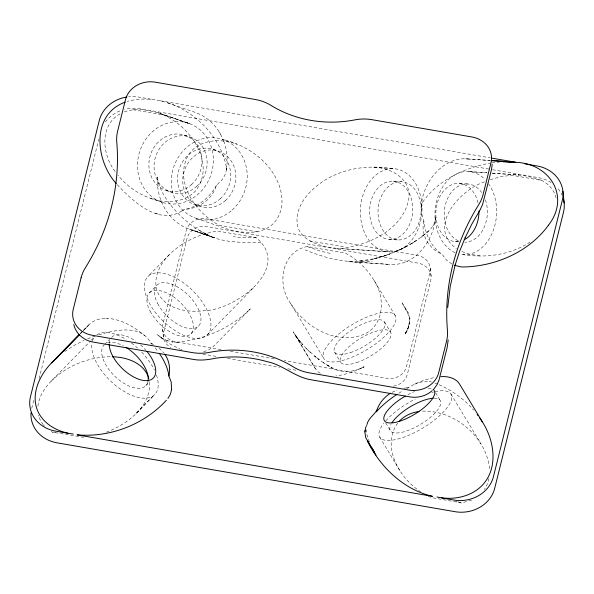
<?xml version="1.0" encoding="UTF-8"?>
<svg xmlns="http://www.w3.org/2000/svg" width="594" height="594" viewBox="0 0 594 594"><rect width="100%" height="100%" fill="white"/><g stroke="black" fill="none" stroke-linecap="round" stroke-linejoin="round"><path stroke-width="0.45" stroke-dasharray="2.97 2.23" d="M213.06 237.318L189.434 229.225C168.34 221.956 155.673 198.842 157.67 177.116L157.677 180.012L157.618 178.779C160.751 198.329 182.766 221.874 204.091 233.063C221.191 243.221 241.691 242.545 260.863 242.263M37.897 406.237C38.989 396.614 44.491 388.068 51.106 381.251L90.607 340.904M490.34 160.484L465.681 158.821C436.998 157.492 413.498 195.901 423.864 221.102A45.812 33.858 -86.1 0 0 441.891 254.039L446.547 260.098L452.272 264.271M181.89 210.989L184.162 209.444C197.802 208.776 211.449 200.401 215.837 187.051C217.189 183.19 221.844 181.385 223.537 177.465C225.223 174.688 226.403 171.532 226.589 168.265C219.231 125.186 170.708 89.442 127.213 101.418M435.721 217.055C433.672 240.488 415.176 266.676 389.315 264.397M421.131 207.648L422.638 202.19M226.463 169.572C227.948 160.217 227.138 150.482 223.901 141.572M435.202 220.493L435.499 218.614L434.697 221.963M423.864 221.102C420.337 234.793 429.128 248.983 441.891 254.039M488.973 478.512L487.318 484.065L484.414 489.553M31.734 408.271L34.2 398.374M39.137 378.578L98.775 139.248M408.546 326.952L407.759 329.121L409.489 321.577L409.229 324.138C410.669 315.8 405.375 309.236 402.034 302.673M408.813 326.047L405.115 334.006L407.603 329.655M434.741 221.814C432.729 228.749 426.848 232.506 421.049 237.236L425.156 233.991M407.744 329.336L409.563 324.072L409.89 318.317M422.69 202.086C438.06 179.871 465.005 167.59 490.978 162.971M433.479 224.881L432.967 225.824M405.977 332.625L406.571 331.586M397.624 423.166C381.534 445.693 398.292 476.121 418.258 490.109M106.319 432.217C127.064 424.309 151.106 406.727 149.577 381.964M169.216 254.774C158.902 264.761 151.099 281.66 159.192 295.248C168.585 310.053 188.565 312.637 204.581 310.669C234.92 310.083 292.901 268.102 256.192 237.719L217.783 231.073C199.703 233.732 182.187 241.78 169.216 254.774L147.876 276.574M249.198 309.979L250.252 308.895L213.454 346.495L208.769 349.888L203.133 351.967M88.944 324.747L83.16 330.68L88.937 324.747C93.778 319.876 100.913 317.968 107.64 318.384M136.42 413.179L153.95 395.196M80.197 333.739L82.781 331.103M83.435 330.435L87.971 325.809M91.253 340.243L95.137 336.271M149.302 292.976L156.816 285.298M104.707 344.357L109.719 339.241M191.038 333.687L198.559 326.009M145.82 385.714L149.577 381.875M207.499 334.734L254.432 286.798M136.486 413.105L154.767 394.438M51.106 381.251C66.892 365.577 89.182 356.719 111.375 356.756M249.257 309.92C229.923 328.408 203.341 340.05 176.188 342.27L178.118 342.189M428.816 230.806L420.96 237.303L411.724 243.533L401.284 249.19L406.526 246.517L390.147 253.928M64.724 351.529L75.059 344.899L84.044 340.369M406.793 388.595A45.812 16.008 -31.1 0 1 408.59 387.652C416.572 382.284 425.995 379.321 435.343 377.346M530.078 242.033C510.432 255.064 485.885 258.204 462.919 254.633M411.649 243.577L416.424 240.525L406.66 246.451M120.085 113.87C98.79 125.527 102.227 155.992 115.889 172.357M181.838 211.019C157.982 225.839 131.89 200.223 116.803 184.229M392.099 392.322L396.948 390.132M364.048 366.817L363.023 367.33L364.048 366.817C355.167 371.153 345.753 374.769 335.877 375.905M471.539 500.178L461.486 502.962L430.398 497.364M395.745 251.693L401.18 249.25L384.444 255.88L373.166 258.895L378.72 257.551C354.046 266.275 328.437 259.303 305.175 249.903M363.06 367.307L359.103 368.985L361.093 368.191M414.493 384.184L421.629 381.935L429.195 381.608M87.66 338.818L95.033 336.026M484.556 181.853C459.89 189.768 426.626 227.019 456.333 248.537M124.369 111.858C135.477 107.796 147.899 109.875 158.977 113.112L190.199 123.901A41.647 37.459 -71 0 1 198.277 194.038A41.647 37.459 -71 0 1 137.786 170.56A41.647 37.459 -71 0 1 190.199 123.901L157.952 112.771L188.35 123.248M490.258 179.692L500.141 176.886L511.471 175.193L541.854 180.457C548.752 184.051 554.506 190.37 556.11 198.129M359.132 368.971C348.663 373.218 336.657 372.119 327.829 365.503L332.462 368.087L323.374 362.711L328.037 365.637M98.79 334.853C115.288 329.952 140.733 323.99 150.861 343.057A45.812 23.359 44.4 0 1 152.264 344.557M196.369 218.392L226.514 228.787C243.867 234.207 268.087 235.692 278.037 217.129C284.719 205.012 282.195 189.924 275.972 178.17C265.407 157.514 244.216 144.661 222.23 139.211M395.203 315.57L373.604 279.729C366.892 268.585 357.053 259.415 345.641 253.193L307.232 246.547C281.504 251.217 276.522 284.838 290.659 303.475L323.938 358.679M403.913 388.261L406.363 387.882M373.136 258.902L359.548 261.033L372.148 261.457M491.995 162.838L499.487 162.028M358.798 261.108L362.399 260.721M406.4 387.875L408.59 387.659M83.754 437.377L52.562 432.194L51.299 431.482M422.527 411.13C454.989 410.127 487.08 437.229 489.656 469.906M256.192 237.719L243.258 237.8L233.234 236.664M177.183 342.248L171.904 341.892L173.062 342.062L166.773 340.481M52.562 432.194L56.868 432.202M105.843 318.332C120.478 318.599 133.784 326.544 144.721 335.669M392.456 168.674C366.981 164.397 339.419 168.562 318.592 184.563C307.878 192.708 298.002 204.291 297.059 218.28C295.404 240.503 320.144 246.592 337.592 248.396M470.3 171.703L486.88 172.809M492.226 173.158L523.128 175.423L532.863 177.584L541.854 180.457M517.975 174.874L519.111 174.948M374.294 167.397L394.067 168.726A41.647 30.769 -86.1 0 1 416.32 232.945A41.647 30.769 -86.1 0 1 363.157 229.158A41.647 30.769 -86.1 0 1 394.067 168.726M389.902 251.878L337.303 248.374L388.29 251.826M348.492 261.657L389.285 264.397M467.649 158.962L489.887 160.491M468.696 171.532L486.946 172.772M492.344 173.136L518.725 174.918M459.429 183.427L467.827 183.999M393.206 181.192A29.151 21.54 -86.1 0 1 408.783 226.136A29.151 21.54 -86.1 0 1 371.562 223.5A29.151 21.54 -86.1 0 1 393.206 181.192L401.603 181.764A29.151 21.54 -86.1 0 1 417.181 226.708A29.151 21.54 -86.1 0 1 379.967 224.064A29.151 21.54 -86.1 0 1 401.603 181.764M455.383 241.595L458.746 241.825M389.159 239.36L397.564 239.931M349.807 261.724L391.357 264.538M465.681 158.821L467.753 158.969M479.907 255.776L469.163 254.135L461.026 251.217M373.849 167.36C390.28 167.389 410.365 178.445 409.028 197.111C405.086 226.411 373.671 243.236 347.089 247.408L308.672 240.763M429.224 381.608L431.4 381.972M151.121 99.176L139.018 97.082A33.316 29.418 -6.1 0 0 128.631 96.755M160.298 100.765L490.124 157.833M488.944 169.082L140.266 108.747A33.316 29.418 -6.1 0 0 124.733 109.348M492.597 169.713L538.231 177.606A33.316 29.418 -6.1 0 1 552.197 183.316M132.93 109.69L163.313 114.954C190.481 126.166 217.048 164.701 194.995 191.572C172.067 212.942 134.697 196.844 118.006 175.133M257.64 231.935L219.223 225.289C195.612 212.986 173.708 181.623 188.246 155.257C198.329 139.248 220.73 137.89 236.88 144.26M221.183 349.651L175.475 341.743A16.662 14.709 -6.1 0 1 162.838 324.473L186.264 230.465A16.662 14.709 -6.1 0 1 206.111 218.815L417.278 255.353A16.662 14.709 -6.1 0 1 429.915 272.631L406.489 366.632A16.662 14.709 -6.1 0 1 386.642 378.281L284.259 360.565M230.323 351.232L275.119 358.984M202.821 354.106L217.441 356.638M227.502 358.375L279.603 367.396M287.83 368.822L296.057 370.24M330.167 253.445L319.565 250.876L307.232 246.547M194.839 230.814L208.041 235.046L199.636 230.561M455.843 501.076L457.231 501.522M150.624 198.337L162.489 202.42M184.474 135.12L189.635 136.902M213.187 149.309L218.347 151.091M166.372 190.548L171.532 192.322M195.084 204.737L200.245 206.512M189.479 229.239L214.649 237.904M458.13 501.804L461.486 502.962M167.783 102.933L195.174 112.377C205.182 115.904 213.773 123.062 219.312 132.083M191.847 230.004L215.555 238.224M167.553 340.763L161.991 338.186L163.35 338.944L156.89 334.444L169.119 343.54L179.9 349.049M155.435 213.098L159.378 214.568M435.001 383.137L437.318 384.006M180.583 349.317L181.957 349.836M439.077 384.764C452.316 390.429 464.181 399.22 473.626 410.075M208.323 235.172L204.017 233.026M428.237 496.309L429.677 497.015M150.861 343.057L153.935 344.631M293.191 331.868L315.57 368.978L318.213 371.926L320.968 373.76M418.629 490.399L420.597 491.75M323.485 362.778L314.582 356.2L319.149 359.771L306.4 348.678L310.64 352.799M159.088 348.099L163.744 352.784M306.4 348.678L299.109 340.355L302.836 344.862M43.614 425.141L44.595 426.232M299.005 340.258L302.754 344.743M43.295 424.747L40.466 420.493L38.87 416.654M295.849 335.959L299.272 340.57L293.169 331.838M295.938 336.063L299.346 340.689M290.659 303.475C304.856 326.893 335.506 344.943 362.897 334.741C384.622 326.24 385.684 296.718 373.604 279.729M409.949 318.703L408.501 313.521L402.116 302.829L402.97 304.321M404.737 307.388L408.13 312.823M450.972 394.052L481.066 443.993M435.632 392.805L440.28 400.519M384.518 322.037L390.562 332.061M385.744 422.98L390.392 430.695M334.622 352.212L340.666 362.243M379.707 437.162L399.747 470.403M295.344 335.172L315.362 368.651M220.56 134.214L223.945 141.691M219.238 131.957L220.634 134.348M369.416 442.136L367.099 435.224L366.134 429.789M158.435 183.42L158.657 184.029M38.491 415.303L38.729 416.134M409.749 317.278L409.801 317.671M430.234 268.02L431.066 275.802M162.518 329.076L163.35 336.85M435.105 391.632A41.647 14.538 -31.1 0 1 446.302 408.679A41.647 14.538 -31.1 0 1 396.644 439.337A41.647 14.538 -31.1 0 1 383.731 423.351M385.803 420.842A41.647 14.538 -31.1 0 1 415.243 399.042M431.801 392.441A41.647 14.538 -31.1 0 1 433.479 392.003M156.46 375.118A41.647 21.236 44.4 0 1 128.816 394.008A41.647 21.236 44.4 0 1 91.832 343.681M92.337 341.216A41.647 21.236 44.4 0 1 94.409 337.117M96.844 334.838A41.647 21.236 44.4 0 1 126.299 339.568M131.482 343.072A41.647 21.236 44.4 0 1 137.585 348.084M141.743 352.145A41.647 21.236 44.4 0 1 154.41 370.092M455.071 252.65A41.647 30.769 -86.1 0 1 438.944 194.186A41.647 30.769 -86.1 0 1 484.942 179.425M488.491 183.665A41.647 30.769 -86.1 0 1 493.065 230.999A41.647 30.769 -86.1 0 1 461.315 254.462M398.812 393.235A45.812 16.008 -31.1 0 1 402.769 390.837M216.439 185.209A45.812 41.209 -71 0 1 184.162 209.444M155.264 348.017A45.812 23.359 44.4 0 1 158.034 351.574M558.122 188.803A33.316 29.418 -6.1 0 1 562.199 195.493M105.309 122.052A33.316 29.418 -6.1 0 1 121.406 110.35M407.892 394.668A29.151 10.187 -31.1 0 1 414.538 391.535M428.215 388.186A29.151 10.187 -31.1 0 1 432.001 388.766M434.259 398.21A29.151 10.187 -31.1 0 1 420.708 424.264A29.151 10.187 -31.1 0 1 391.045 424.346M458.768 241.476A29.151 21.54 -86.1 0 1 436.018 217.575A29.151 21.54 -86.1 0 1 453.059 184.259A29.151 21.54 -86.1 0 1 478.192 203.519M458.293 240.778A29.151 21.54 -86.1 0 1 447.891 197.861A29.151 21.54 -86.1 0 1 481.689 192.493M485.424 199.859A29.151 21.54 -86.1 0 1 464.916 242.204M109.207 343.429A29.151 14.865 44.4 0 1 110.246 339.241M111.605 337.318A29.151 14.865 44.4 0 1 135.84 341.208M140.555 344.914A29.151 14.865 44.4 0 1 145.931 350.297M147.78 382.254A29.151 14.865 44.4 0 1 117.441 378.616A29.151 14.865 44.4 0 1 104.084 345.003M107.462 342.924A29.151 14.865 44.4 0 1 123.455 345.916M393.532 386.107A16.662 14.709 -6.1 0 0 407.321 374.406L430.747 280.405A16.662 14.709 -6.1 0 0 418.109 263.135L206.942 226.589A16.662 14.709 -6.1 0 0 187.095 238.246L163.669 332.246A16.662 14.709 -6.1 0 0 170.723 347.549M226.618 168.562L226.448 169.691L226.618 168.562M406.905 331.014L406.422 331.868L406.905 331.014M405.917 332.737L405.182 333.917L405.94 332.707M82.521 331.333L79.952 333.977L82.521 331.311M390.065 253.95L384.415 255.888L390.065 253.95M384.385 255.903L378.764 257.536L384.385 255.903M162.155 338.283L160.796 337.444L162.155 338.283M196.584 186.449A29.151 26.218 -71 0 0 190.926 137.363A29.151 26.218 -71 0 0 154.24 170.025A29.151 26.218 -71 0 0 196.584 186.449M191.424 184.675A29.151 26.225 -71 0 0 185.766 135.581A29.151 26.225 -71 0 0 149.072 168.243A29.151 26.225 -71 0 0 191.424 184.675M232.157 210.009A41.647 37.467 -71 0 0 224.079 139.872A41.647 37.467 -71 0 0 171.659 186.531A41.647 37.467 -71 0 0 232.157 210.009M346.606 359.229A41.647 14.546 -31.1 0 0 395.559 316.246A41.647 14.546 -31.1 0 0 336.553 335.9A41.647 14.546 -31.1 0 0 346.606 359.229M149.087 302.628A41.647 21.236 44.4 0 0 206.69 335.491A41.647 21.236 44.4 0 0 177.294 278.838A41.647 21.236 44.4 0 0 149.087 302.628M220.144 198.864A29.151 26.225 -71 0 0 214.479 149.77A29.151 26.225 -71 0 0 177.784 182.432A29.151 26.225 -71 0 0 220.144 198.864M150.141 311.219A29.151 14.865 44.4 0 0 190.466 334.222A29.151 14.865 44.4 0 0 169.891 294.557A29.151 14.865 44.4 0 0 150.141 311.219M356.534 362.63A29.151 10.18 -31.1 0 0 390.807 332.536A29.151 10.18 -31.1 0 0 349.502 346.295A29.151 10.18 -31.1 0 0 356.534 362.63M225.304 200.646A29.151 26.225 -71 0 0 219.646 151.552A29.151 26.225 -71 0 0 182.952 184.214A29.151 26.225 -71 0 0 225.304 200.646M157.677 303.556A29.151 14.872 44.4 0 0 197.988 326.544A29.151 14.872 44.4 0 0 177.398 286.865A29.151 14.872 44.4 0 0 157.677 303.556M350.497 352.598A29.151 10.187 -31.1 0 0 384.764 322.512A29.151 10.187 -31.1 0 0 343.451 336.271A29.151 10.187 -31.1 0 0 350.497 352.598"/><path stroke-width="0.89" d="M365.822 426.826L364.902 432.269L365.748 437.659L374.643 452.888L367.292 440.711C380.219 467.062 403.363 489.471 432.454 496.339L77.049 434.838C109.883 437.771 144.067 424.613 166.327 400.282M492.196 164.338L491.557 169.327L482.566 204.551L480.19 209.741L471.718 224.332L465.154 237.704M448.188 339.917L447.163 347.475L438.988 380.153L436.961 384.801L433.947 388.914M447.742 307.492L450.237 286.315L455.145 265.006M365.013 430.739L365.043 430.36M364.916 431.883L364.946 431.496M171.629 389.389L171.206 382.091L168.889 376.002A45.812 23.359 44.4 0 0 159.326 353.385M171.621 389.441L170.389 394.275L167.946 398.411M168.889 376.002C170.523 368.51 169.208 360.306 164.679 354.039M366.535 426.18L366.706 425.46M455.086 265.191L459.652 251.225L465.221 237.533M366.958 424.561C368.228 418.428 374.168 414.968 376.915 410.046M376.938 409.979C379.38 403.007 384.311 396.963 390.637 393.161M548.522 225.133C570.567 196.77 550.029 163.877 516.357 162.34M548.47 225.2C529.247 251.648 496.183 266.194 463.951 266.958A27.68 24.443 -6.1 0 1 461.471 266.944L454.722 265.407M398.96 421.584C404.091 415.859 411.479 412.54 419.008 411.479M79.537 334.407L51.648 362.852C39.033 375.571 29.589 396.257 38.892 413.439C45.723 425.764 59.697 432.469 73.277 434.066M55.554 359.021L79.314 334.63L53 361.494M51.648 362.852L58.242 356.593M432.224 390.622C426.277 395.983 417.812 398.262 409.949 396.889L309.83 379.566C294.186 376.544 282.12 364.501 266.892 361.605C250.119 356.786 232.313 355.732 215.065 358.316C207.937 359.771 200.557 360.773 193.325 359.4L93.199 342.077C84.096 340.644 75.817 333.731 73.797 324.584M125.186 102.146C90.682 114.657 95.523 160.64 116.186 183.494M440.852 376.678C447.713 376.106 455.724 377.895 459.585 384.132L482.269 421.777C494.282 440.221 498.7 467.946 482.313 485.231C470.879 497.163 452.673 500.497 436.976 496.992M503.177 161.835L515.711 162.266L491.951 158.153M112.266 356.786C126.195 356.994 142.664 362.422 148.196 376.455M491.676 160.61L515.711 162.266M491.171 160.551L513.921 162.095M524.881 163.847L536.983 165.941A33.316 29.418 -6.1 0 1 562.266 200.49L493.428 476.715A33.316 29.418 -6.1 0 1 453.734 500.022L441.632 497.928M67.872 433.249L55.769 431.155A33.316 29.418 -6.1 0 1 30.487 396.606L99.324 120.382A33.316 29.418 -6.1 0 1 126.901 96.985M477.093 414.322L478.14 415.741M479.566 417.664L482.269 421.777M375.972 455.153L371.844 447.676M148.649 377.777L148.797 378.296M562.904 191.275L564.152 202.94M376.314 411.894A45.812 16.008 -31.1 0 1 396.874 394.483M31.007 412.867A33.316 29.418 -6.1 0 0 57.017 442.82L454.982 511.686A33.316 29.418 -6.1 0 0 494.676 488.379L563.513 212.155A33.316 29.418 -6.1 0 0 563.632 199.903M433.093 389.322A29.151 10.187 -31.1 0 1 416.817 412.882A29.151 10.187 -31.1 0 1 384.452 420.819A29.151 10.187 -31.1 0 1 405.234 396.146M391.995 422.728A29.151 10.187 -31.1 0 1 433.338 398.232M478.987 210.989A29.151 21.54 -86.1 0 1 464.3 239.701M146.911 351.448A29.151 14.865 44.4 0 1 142.738 380.338A29.151 14.865 44.4 0 1 109.192 344.394M125.898 347.304A29.151 14.865 44.4 0 1 147.988 381.415M81.096 277.806L73.233 309.363A24.993 22.067 -6.1 0 0 92.189 335.268L192.315 352.591A41.647 36.776 -6.1 0 0 209.244 352.398A108.286 95.612 -6.1 0 1 293.384 366.958A41.647 36.776 -6.1 0 0 308.821 372.757L408.939 390.08A24.993 22.067 -6.1 0 0 438.714 372.601L446.577 341.053A41.654 36.776 -6.1 0 0 447.445 330.279A249.888 220.641 -6.1 0 1 478.757 204.626A41.654 36.776 -6.1 0 0 483.108 194.453L490.971 162.905A24.985 22.067 -6.1 0 0 472.007 136.991L371.889 119.669A41.647 36.776 -6.1 0 0 354.96 119.862A108.286 95.612 -6.1 0 1 270.819 105.301A41.647 36.776 -6.1 0 0 255.383 99.51L155.264 82.18A24.985 22.067 -6.1 0 0 125.49 99.658L117.627 131.207A41.654 36.776 -6.1 0 0 116.758 141.981A249.888 220.641 -6.1 0 1 85.447 267.634A41.654 36.776 -6.1 0 0 81.096 277.806"/></g></svg>
